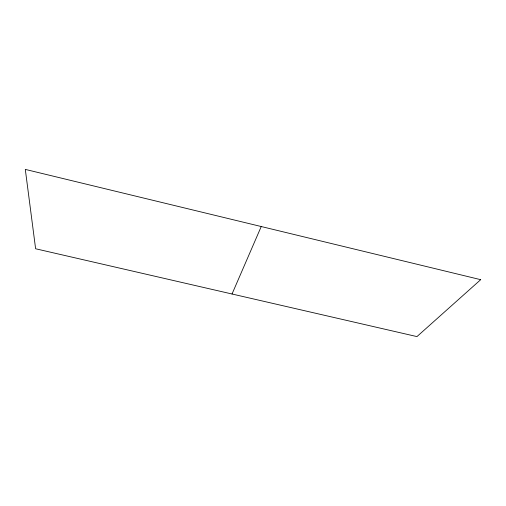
<?xml version="1.0" encoding="UTF-8"?>
<svg xmlns="http://www.w3.org/2000/svg" width="506" height="506" viewBox="0 0 506 506"><rect width="100%" height="100%" fill="white"/><g stroke="black" fill="none" stroke-linecap="round" stroke-linejoin="round"><path stroke-width="0.76" d="M232.033 294.005L261.235 226.536M480.7 279.679L416.944 336.598L35.616 248.762L25.3 169.402L480.7 279.679"/></g></svg>
